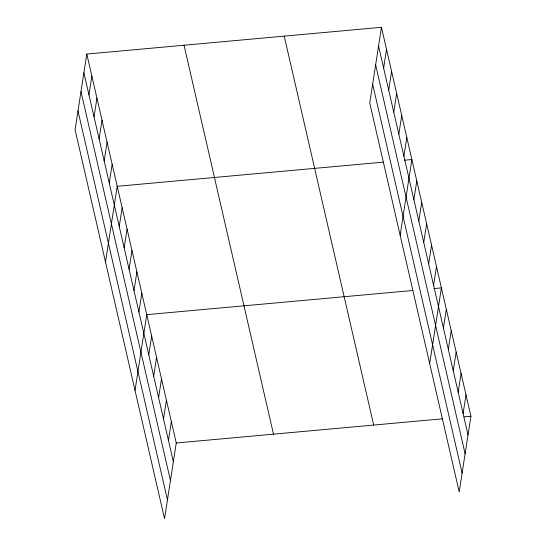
<?xml version="1.0" encoding="UTF-8"?>
<svg xmlns="http://www.w3.org/2000/svg" width="546" height="546" viewBox="0 0 546 546"><rect width="100%" height="100%" fill="white"/><g stroke="black" fill="none" stroke-linecap="round" stroke-linejoin="round"><path stroke-width="0.82" d="M86.8 54.061L75.082 129.764L164.544 518.7L176.262 442.997L86.8 54.061L381.456 27.3L470.918 416.236L459.2 491.939L369.738 103.003L381.456 27.3M88.971 94.84L91.871 76.099M94.042 116.878L96.942 98.144M99.113 138.916L102.013 120.181M104.177 160.954L107.077 142.219M109.248 182.999L112.148 164.257M105.501 261.998L117.219 186.302L383.374 162.128M119.24 226.426L122.14 207.692M124.16 247.823L127.061 229.081M129.081 269.212L131.982 250.477M134.002 290.602L136.903 271.867M138.923 311.998L141.823 293.257M135.026 390.349L146.744 314.653L412.892 290.479M148.765 354.777L151.665 336.043M153.685 376.167L156.586 357.432M158.606 397.563L161.507 378.822M163.52 418.953L166.421 400.218M168.441 440.342L171.342 421.608M383.626 68.079L386.527 49.338M388.691 90.117L391.591 71.383M393.762 112.155L396.662 93.421M398.833 134.193L401.733 115.459M403.903 156.238L406.804 137.496M400.15 235.237L411.868 159.541L404.327 160.224M413.888 199.665L416.789 180.931M418.809 221.062L421.71 202.32M423.73 242.451L426.631 223.717M428.651 263.841L431.552 245.106M433.572 285.23L436.472 266.496M429.675 363.588L441.393 287.885L433.852 288.575M443.413 328.016L446.314 309.282M448.334 349.406L451.235 330.671M453.255 370.802L456.156 352.061M458.176 392.192L461.077 373.457M463.097 413.581L465.997 394.847M176.262 442.997L442.417 418.823M464.209 416.844L470.918 416.236M378.555 46.035L468.018 434.978M375.641 64.838L465.103 453.774M372.645 84.2L462.107 473.143M284.22 36.132L373.682 425.068M184.036 45.229L273.498 434.166M83.9 72.795L173.362 461.739M80.992 91.598L170.454 480.535M77.996 110.961L167.458 499.904"/></g></svg>
